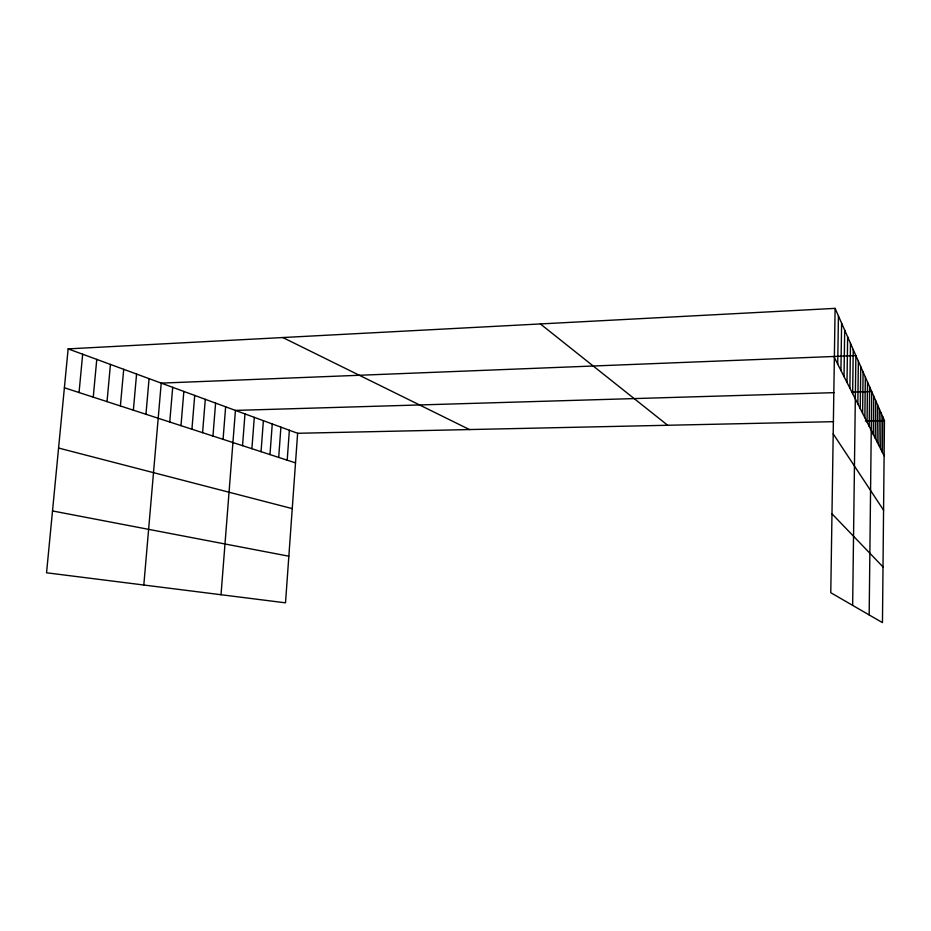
<?xml version="1.0" encoding="UTF-8"?>
<svg xmlns="http://www.w3.org/2000/svg" width="931" height="931" viewBox="0 0 931 931"><rect width="100%" height="100%" fill="white"/><g stroke="black" fill="none" stroke-linecap="round" stroke-linejoin="round"><path stroke-width="1.4" d="M869.17 614.949L871.684 391.544L852.051 392.126M873.255 434.312L873.674 396.059M875.198 438.152L875.606 400.446M877.083 441.876L877.479 404.706M878.911 445.495L879.295 408.849M880.691 449.01L881.063 412.864M882.425 452.419L882.774 416.774M835.107 308.37L884.45 420.568L882.46 622.63L830.778 592.71L835.107 308.37L68.138 348.881L46.55 572.786L285.514 602.834L297.629 433.287L68.138 348.881M852.645 605.371L855.88 355.607L161.226 383.118L143.816 585.017M857.823 403.845L858.37 361.251M860.244 408.628L860.768 366.721M862.595 413.259L863.095 372.004M864.864 417.74L865.341 377.125M867.052 422.08L867.529 382.082M869.182 426.282L869.635 386.889M840.926 370.48L841.612 323.162M844.021 376.59L844.685 330.133M847.001 382.478L847.641 336.859M849.875 388.157L850.492 343.33M852.645 393.627L853.238 349.579M837.714 364.114L838.424 315.912M287.202 460.182L289.366 430.25M269.978 454.584L272.259 423.954M278.695 457.412L280.918 427.131M251.905 448.707L254.291 417.344M261.052 451.686L263.38 420.684M221.019 594.723L235.438 410.408L834.001 392.661M242.537 445.658L244.981 413.923M223.068 439.339L225.639 406.8M202.574 432.682L205.297 399.318M212.955 436.057L215.596 403.111M191.926 429.214L194.719 395.431M180.986 425.665L183.849 391.439M169.745 422.011L172.701 387.331M145.958 414.283L149.076 378.649M133.366 410.187L136.578 374.053M120.39 405.974L123.707 369.316M93.251 397.153L96.766 359.401M107.03 401.633L110.44 364.428M79.042 392.533L82.673 354.222M297.629 433.287L833.513 421.673M865.353 420.987L884.45 420.568M52.508 510.944L288.854 556.203M58.583 448.044L292.253 508.617M64.39 387.773L295.523 462.882M282.803 337.534L469.48 429.563M540.352 323.93L667.678 425.269M831.977 513.807L883.007 566.921M833.198 433.846L883.566 510.176M834.362 357.504L884.101 455.748"/></g></svg>
